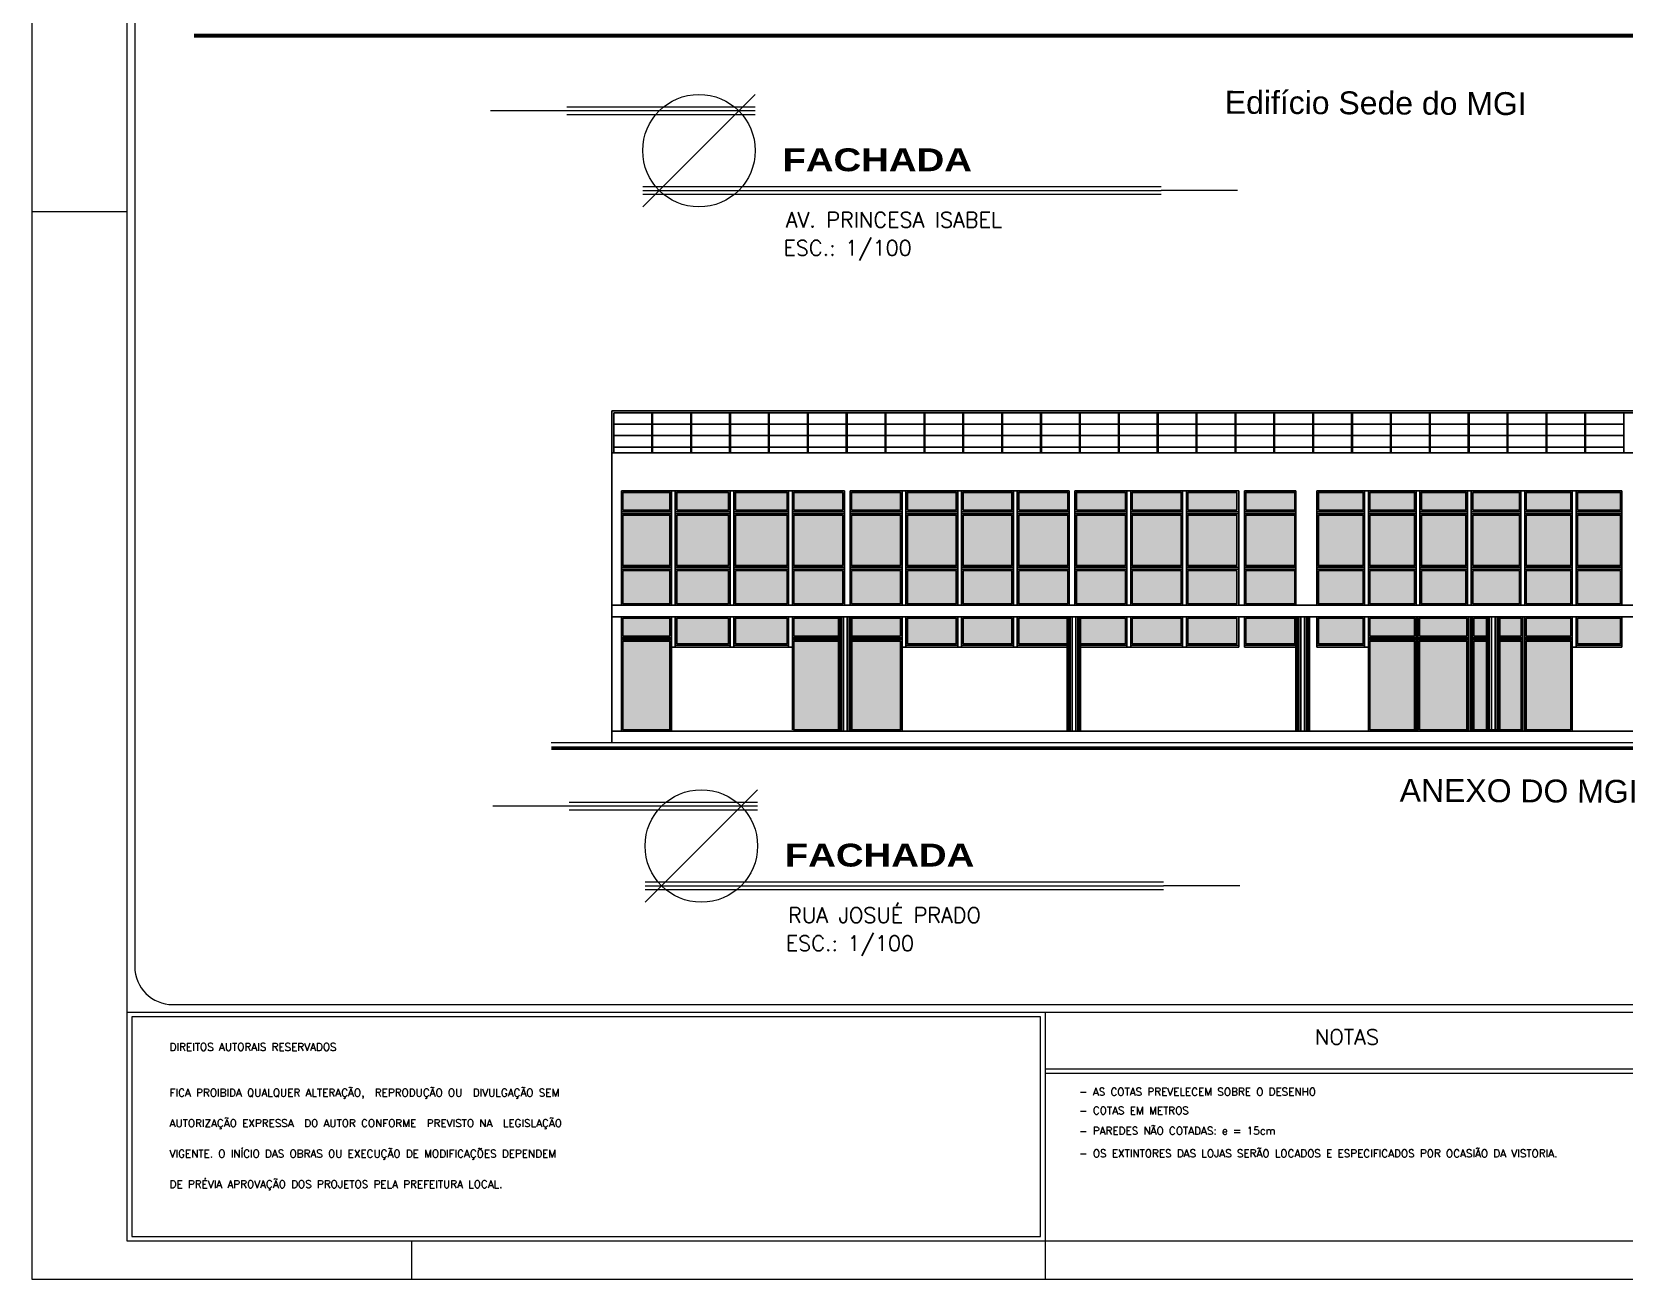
# Model space of a CAD drawing. Header units: millimetres. Extents: x 521 to 1055, y 261 to 520.
# Drawn here: x 791.15 to 832.93, y 348.6 to 381.32 of the extents above; entities that cross this region are included whole.
import ezdxf

# ---------------------------------------------------------------- set-up
doc = ezdxf.new("R2010")
doc.units = ezdxf.units.MM
doc.linetypes.add('CONTINU', pattern=[0])
doc.layers.add('0.1', color=8, linetype='Continuous', lineweight=13)
doc.styles.add('ROBERTO', font='swissek.ttf')
doc.styles.add('ROMANS', font='romans')
doc.styles.add('SANSSERIFBOLD', font='sasb____.pfb', dxfattribs={"width": 1.2, "height": 0.6})
doc.styles.get("Standard").update_dxf_attribs({"font": 'romans.shx'})

# ---------------------------------------------------------------- blocks, each defined once
blk = doc.blocks.new('TITU-2')
at = {"color": 1}
for p, q in [((0.01475, 0.01475), (-0.01475, -0.01475)), ((-0.03471, 0.01043), (-0.05471, 0.01043)), ((0.01475, 0.01143), (-0.03471, 0.01143)), ((0.01475, 0.00943), (-0.03471, 0.00943)), ((-0.01475, -0.00943), (0.1213, -0.00943)), ((-0.01475, -0.01143), (0.1213, -0.01143)), ((0.1413, -0.01043), (0.1213, -0.01043))]:
    blk.add_line(p, q, dxfattribs=at)
at = {"color": 7}
for p, q in [((0.01475, 0.01043), (-0.03471, 0.01043)), ((-0.01475, -0.01043), (0.1213, -0.01043))]:
    blk.add_line(p, q, dxfattribs=at)
at = {"color": 1}
blk.add_circle((0, 0), 0.01475, dxfattribs=at)
at = {"color": 4}
blk.add_text('ESC.:', height=0.004, dxfattribs=at).set_placement((0.02216, -0.02752))
at = {"color": 8, "style": 'SANSSERIFBOLD', "width": 1.2}
blk.add_attdef('FACHADA', (0.0219, -0.0054), '', height=0.006, dxfattribs=at)
at = {"color": 4}
for tag, p in [('FACHADA', (0.0228, -0.02014)), ('0/0', (0.03834, -0.02752))]:
    blk.add_attdef(tag, p, '', height=0.004, dxfattribs=at)

msp = doc.modelspace()

# ---------------------------------------------------------------- hatches: boundary and pattern name
at = {"layer": '0.1', "linetype": 'CONTINU', "lineweight": -2}
h = msp.add_hatch(color=9, dxfattribs=at)
h.paths.add_polyline_path([(806.66066, 369.23771), (806.66066, 368.76771), (807.89316, 368.76771), (807.89316, 369.23771)])
h.paths.add_polyline_path([(806.66066, 368.63771), (806.66066, 367.31771), (807.89316, 367.31771), (807.89316, 368.63771)])
h.paths.add_polyline_path([(806.66066, 367.18771), (806.66066, 366.31771), (807.89316, 366.31771), (807.89316, 367.18771)])
h.paths.add_polyline_path([(808.07316, 367.18771), (808.07316, 366.31771), (809.43066, 366.31771), (809.43066, 367.18771)])
h.paths.add_polyline_path([(809.43066, 367.31771), (809.43066, 368.63771), (808.07316, 368.63771), (808.07316, 367.31771)])
h.paths.add_polyline_path([(809.43066, 368.76771), (809.43066, 369.23771), (808.07316, 369.23771), (808.07316, 368.76771)])
h.paths.add_polyline_path([(809.61066, 368.76771), (810.96816, 368.76771), (810.96816, 369.23771), (809.61066, 369.23771)])
h.paths.add_polyline_path([(809.61066, 367.31771), (810.96816, 367.31771), (810.96816, 368.63771), (809.61066, 368.63771)])
h.paths.add_polyline_path([(810.96816, 366.31771), (810.96816, 367.18771), (809.61066, 367.18771), (809.61066, 366.31771)])
h.paths.add_polyline_path([(811.14816, 367.18771), (811.14816, 366.31771), (812.43066, 366.31771), (812.43066, 367.18771)])
h.paths.add_polyline_path([(811.14816, 368.63771), (811.14816, 367.31771), (812.43066, 367.31771), (812.43066, 368.63771)])
h.paths.add_polyline_path([(812.43066, 368.76771), (812.43066, 369.23771), (811.14816, 369.23771), (811.14816, 368.76771)])
h.paths.add_polyline_path([(812.66066, 368.76771), (813.94316, 368.76771), (813.94316, 369.23771), (812.66066, 369.23771)])
h.paths.add_polyline_path([(813.94316, 367.31771), (813.94316, 368.63771), (812.66066, 368.63771), (812.66066, 367.31771)])
h.paths.add_polyline_path([(812.66066, 367.18771), (812.66066, 366.31771), (813.94316, 366.31771), (813.94316, 367.18771)])
h.paths.add_polyline_path([(815.40566, 366.31771), (815.40566, 367.18771), (814.12316, 367.18771), (814.12316, 366.31771)])
h.paths.add_polyline_path([(815.40566, 367.31771), (815.40566, 368.63771), (814.12316, 368.63771), (814.12316, 367.31771)])
h.paths.add_polyline_path([(815.40566, 368.76771), (815.40566, 369.23771), (814.12316, 369.23771), (814.12316, 368.76771)])
h.paths.add_polyline_path([(816.86816, 368.76771), (816.86816, 369.23771), (815.58566, 369.23771), (815.58566, 368.76771)])
h.paths.add_polyline_path([(815.58566, 367.31771), (816.86816, 367.31771), (816.86816, 368.63771), (815.58566, 368.63771)])
h.paths.add_polyline_path([(815.58566, 367.18771), (815.58566, 366.31771), (816.86816, 366.31771), (816.86816, 367.18771)])
h.paths.add_polyline_path([(817.04816, 367.18771), (817.04816, 366.31771), (818.33066, 366.31771), (818.33066, 367.18771)])
h.paths.add_polyline_path([(817.04816, 368.63771), (817.04816, 367.31771), (818.33066, 367.31771), (818.33066, 368.63771)])
h.paths.add_polyline_path([(818.33066, 368.76771), (818.33066, 369.23771), (817.04816, 369.23771), (817.04816, 368.76771)])
h.paths.add_polyline_path([(817.04816, 365.26771), (818.32066, 365.26771), (818.32066, 365.93771), (817.04816, 365.93771)])
h.paths.add_polyline_path([(816.86816, 365.26771), (816.86816, 365.93771), (815.58566, 365.93771), (815.58566, 365.26771)])
h.paths.add_polyline_path([(815.40566, 365.93771), (814.12316, 365.93771), (814.12316, 365.26771), (815.40566, 365.26771)])
h.paths.add_polyline_path([(813.94316, 365.46771), (813.94316, 365.93771), (812.67066, 365.93771), (812.67066, 365.46771)])
h.paths.add_polyline_path([(812.67066, 365.33771), (812.67066, 363.00771), (813.94316, 363.00771), (813.94316, 365.33771)])
h.paths.add_polyline_path([(811.14816, 363.00771), (812.32066, 363.00771), (812.32066, 365.33771), (811.14816, 365.33771)])
h.paths.add_polyline_path([(811.14816, 365.93771), (811.14816, 365.46771), (812.32066, 365.46771), (812.32066, 365.93771)])
h.paths.add_polyline_path([(809.61066, 365.93771), (809.61066, 365.26771), (810.96816, 365.26771), (810.96816, 365.93771)])
h.paths.add_polyline_path([(809.43066, 365.26771), (809.43066, 365.93771), (808.07316, 365.93771), (808.07316, 365.26771)])
h.paths.add_polyline_path([(807.89316, 365.46771), (807.89316, 365.93771), (806.66066, 365.93771), (806.66066, 365.46771)])
h.paths.add_polyline_path([(806.66066, 363.00771), (807.89316, 363.00771), (807.89316, 365.33771), (806.66066, 365.33771)])
h = msp.add_hatch(color=9, dxfattribs=at)
h.paths.add_polyline_path([(819.84316, 368.76771), (819.84316, 369.23771), (818.56066, 369.23771), (818.56066, 368.76771)])
h.paths.add_polyline_path([(819.84316, 368.63771), (818.56066, 368.63771), (818.56066, 367.31771), (819.84316, 367.31771)])
h.paths.add_polyline_path([(818.56066, 367.18771), (818.56066, 366.31771), (819.84316, 366.31771), (819.84316, 367.18771)])
h.paths.add_polyline_path([(820.02316, 366.31771), (821.30566, 366.31771), (821.30566, 367.18771), (820.02316, 367.18771)])
h.paths.add_polyline_path([(820.02316, 368.63771), (820.02316, 367.31771), (821.30566, 367.31771), (821.30566, 368.63771)])
h.paths.add_polyline_path([(821.30566, 368.76771), (821.30566, 369.23771), (820.02316, 369.23771), (820.02316, 368.76771)])
h.paths.add_polyline_path([(821.48566, 369.23771), (821.48566, 368.76771), (822.76816, 368.76771), (822.76816, 369.23771)])
h.paths.add_polyline_path([(822.76816, 368.63771), (821.48566, 368.63771), (821.48566, 367.31771), (822.76816, 367.31771)])
h.paths.add_polyline_path([(822.76816, 366.31771), (822.76816, 367.18771), (821.48566, 367.18771), (821.48566, 366.31771)])
h.paths.add_polyline_path([(823.00816, 367.18771), (823.00816, 366.31771), (824.29066, 366.31771), (824.29066, 367.18771)])
h.paths.add_polyline_path([(823.00816, 368.63771), (823.00816, 367.31771), (824.29066, 367.31771), (824.29066, 368.63771)])
h.paths.add_polyline_path([(824.29066, 368.76771), (824.29066, 369.23771), (823.00816, 369.23771), (823.00816, 368.76771)])
h.paths.add_polyline_path([(824.29066, 365.26771), (824.29066, 365.93771), (823.00816, 365.93771), (823.00816, 365.26771)])
h.paths.add_polyline_path([(822.76816, 365.93771), (821.48566, 365.93771), (821.48566, 365.26771), (822.76816, 365.26771)])
h.paths.add_polyline_path([(821.30566, 365.26771), (821.30566, 365.93771), (820.02316, 365.93771), (820.02316, 365.26771)])
h.paths.add_polyline_path([(819.84316, 365.26771), (819.84316, 365.93771), (818.67066, 365.93771), (818.67066, 365.26771)])
h.paths.add_polyline_path([(826.08066, 365.26771), (826.08066, 365.93771), (824.91066, 365.93771), (824.91066, 365.26771)])
h.paths.add_polyline_path([(824.91066, 367.18771), (824.91066, 366.31771), (826.08066, 366.31771), (826.08066, 367.18771)])
h.paths.add_polyline_path([(824.91066, 368.63771), (824.91066, 367.31771), (826.08066, 367.31771), (826.08066, 368.63771)])
h.paths.add_polyline_path([(824.91066, 369.23771), (824.91066, 368.76771), (826.08066, 368.76771), (826.08066, 369.23771)])
h.paths.add_polyline_path([(826.26066, 369.23771), (826.26066, 368.76771), (827.43066, 368.76771), (827.43066, 369.23771)])
h.paths.add_polyline_path([(827.43066, 368.63771), (826.26066, 368.63771), (826.26066, 367.31771), (827.43066, 367.31771)])
h.paths.add_polyline_path([(826.26066, 367.18771), (826.26066, 366.31771), (827.43066, 366.31771), (827.43066, 367.18771)])
h.paths.add_polyline_path([(826.26066, 365.93771), (826.26066, 365.46771), (827.43066, 365.46771), (827.43066, 365.93771)])
h.paths.add_polyline_path([(827.56066, 365.93771), (827.56066, 365.46771), (828.80566, 365.46771), (828.80566, 365.93771)])
h.paths.add_polyline_path([(826.26066, 363.00771), (827.43066, 363.00771), (827.43066, 365.33771), (826.26066, 365.33771)])
h.paths.add_polyline_path([(828.80566, 365.33771), (827.56066, 365.33771), (827.56066, 363.00771), (828.80566, 363.00771)])
h.paths.add_polyline_path([(828.98566, 363.00771), (829.32066, 363.00771), (829.32066, 365.33771), (828.98566, 365.33771)])
h.paths.add_polyline_path([(829.32066, 365.93771), (828.98566, 365.93771), (828.98566, 365.46771), (829.32066, 365.46771)])
h.paths.add_polyline_path([(830.23066, 365.93771), (829.67066, 365.93771), (829.67066, 365.46771), (830.23066, 365.46771)])
h.paths.add_polyline_path([(830.23066, 365.33771), (829.67066, 365.33771), (829.67066, 363.00771), (830.23066, 363.00771)])
h.paths.add_polyline_path([(831.53066, 365.33771), (830.36066, 365.33771), (830.36066, 363.00771), (831.53066, 363.00771)])
h.paths.add_polyline_path([(830.36066, 365.93771), (830.36066, 365.46771), (831.53066, 365.46771), (831.53066, 365.93771)])
h.paths.add_polyline_path([(830.36066, 366.31771), (831.53066, 366.31771), (831.53066, 367.18771), (830.36066, 367.18771)])
h.paths.add_polyline_path([(830.36066, 367.31771), (831.53066, 367.31771), (831.53066, 368.63771), (830.36066, 368.63771)])
h.paths.add_polyline_path([(830.36066, 369.23771), (830.36066, 368.76771), (831.53066, 368.76771), (831.53066, 369.23771)])
h.paths.add_polyline_path([(830.18066, 368.76771), (830.18066, 369.23771), (828.96066, 369.23771), (828.96066, 368.76771)])
h.paths.add_polyline_path([(828.96066, 367.31771), (830.18066, 367.31771), (830.18066, 368.63771), (828.96066, 368.63771)])
h.paths.add_polyline_path([(830.18066, 366.31771), (830.18066, 367.18771), (828.96066, 367.18771), (828.96066, 366.31771)])
h.paths.add_polyline_path([(827.61066, 367.18771), (827.61066, 366.31771), (828.78066, 366.31771), (828.78066, 367.18771)])
h.paths.add_polyline_path([(827.61066, 368.63771), (827.61066, 367.31771), (828.78066, 367.31771), (828.78066, 368.63771)])
h.paths.add_polyline_path([(828.78066, 368.76771), (828.78066, 369.23771), (827.61066, 369.23771), (827.61066, 368.76771)])
h.paths.add_polyline_path([(831.71066, 369.23771), (831.71066, 368.76771), (832.83066, 368.76771), (832.83066, 369.23771)])
h.paths.add_polyline_path([(831.71066, 367.31771), (832.83066, 367.31771), (832.83066, 368.63771), (831.71066, 368.63771)])
h.paths.add_polyline_path([(831.71066, 367.18771), (831.71066, 366.31771), (832.83066, 366.31771), (832.83066, 367.18771)])
h.paths.add_polyline_path([(832.83066, 365.26771), (832.83066, 365.93771), (831.71066, 365.93771), (831.71066, 365.26771)])

# ---------------------------------------------------------------- linework, layer by layer
at = {"layer": '0.1', "color": 8}
for p, q in [((791.15229, 376.60294), (793.65229, 376.60294)), ((817.73668, 355.60294), (817.73668, 348.60294)), ((817.73668, 354.12294), (867.59668, 354.12294)), ((817.73668, 354.00294), (867.59668, 354.00294)), ((801.11668, 349.60294), (801.11668, 348.60294))]:
    msp.add_line(p, q, dxfattribs=at)
at = {"layer": '0.1', "color": 8, "linetype": 'CONTINU', "lineweight": -2}
for p, q in [((806.37066, 371.37771), (860.12066, 371.37771)), ((806.37066, 370.27771), (806.37066, 371.37771)), ((806.42066, 371.32771), (860.12066, 371.32771)), ((806.42066, 370.27771), (806.42066, 371.32771)), ((806.42066, 371.02771), (807.42066, 371.02771)), ((807.42066, 370.27771), (807.42066, 371.32771)), ((807.44066, 370.27771), (807.44066, 371.32771)), ((807.44066, 371.02771), (808.44066, 371.02771)), ((808.44066, 370.27771), (808.44066, 371.32771)), ((808.46066, 370.27771), (808.46066, 371.32771)), ((808.46066, 371.02771), (809.46066, 371.02771)), ((809.46066, 370.27771), (809.46066, 371.32771)), ((809.48066, 370.27771), (809.48066, 371.32771)), ((809.48066, 371.02771), (810.48066, 371.02771)), ((810.48066, 370.27771), (810.48066, 371.32771)), ((810.50066, 370.27771), (810.50066, 371.32771)), ((810.50066, 371.02771), (811.50066, 371.02771)), ((811.50066, 370.27771), (811.50066, 371.32771)), ((811.52066, 370.27771), (811.52066, 371.32771)), ((811.52066, 371.02771), (812.52066, 371.02771)), ((812.52066, 370.27771), (812.52066, 371.32771)), ((812.54066, 370.27771), (812.54066, 371.32771)), ((812.54066, 371.02771), (813.54066, 371.02771)), ((813.54066, 370.27771), (813.54066, 371.32771)), ((813.56066, 370.27771), (813.56066, 371.32771)), ((813.56066, 371.02771), (814.56066, 371.02771)), ((814.56066, 370.27771), (814.56066, 371.32771)), ((814.58066, 370.27771), (814.58066, 371.32771)), ((814.58066, 371.02771), (815.58066, 371.02771)), ((815.58066, 370.27771), (815.58066, 371.32771)), ((815.60066, 370.27771), (815.60066, 371.32771)), ((815.60066, 371.02771), (816.60066, 371.02771)), ((816.60066, 370.27771), (816.60066, 371.32771)), ((816.62066, 370.27771), (816.62066, 371.32771)), ((816.62066, 371.02771), (817.62066, 371.02771)), ((817.62066, 370.27771), (817.62066, 371.32771)), ((817.64066, 370.27771), (817.64066, 371.32771)), ((817.64066, 371.02771), (818.64066, 371.02771)), ((818.64066, 370.27771), (818.64066, 371.32771)), ((818.66066, 370.27771), (818.66066, 371.32771)), ((818.66066, 371.02771), (819.66066, 371.02771)), ((819.66066, 370.27771), (819.66066, 371.32771)), ((819.68066, 370.27771), (819.68066, 371.32771)), ((819.68066, 371.02771), (820.68066, 371.02771)), ((820.68066, 370.27771), (820.68066, 371.32771)), ((820.70066, 370.27771), (820.70066, 371.32771)), ((820.70066, 371.02771), (821.70066, 371.02771)), ((821.70066, 370.27771), (821.70066, 371.32771)), ((821.72066, 370.27771), (821.72066, 371.32771)), ((821.72066, 371.02771), (822.72066, 371.02771)), ((822.72066, 370.27771), (822.72066, 371.32771)), ((822.74066, 370.27771), (822.74066, 371.32771)), ((822.74066, 371.02771), (823.74066, 371.02771)), ((823.74066, 370.27771), (823.74066, 371.32771)), ((823.76066, 370.27771), (823.76066, 371.32771)), ((823.76066, 371.02771), (824.76066, 371.02771)), ((824.76066, 370.27771), (824.76066, 371.32771)), ((824.78066, 370.27771), (824.78066, 371.32771)), ((824.78066, 371.02771), (825.78066, 371.02771)), ((825.78066, 370.27771), (825.78066, 371.32771)), ((825.80066, 370.27771), (825.80066, 371.32771)), ((825.80066, 371.02771), (826.80066, 371.02771)), ((826.80066, 370.27771), (826.80066, 371.32771)), ((826.82066, 370.27771), (826.82066, 371.32771)), ((826.82066, 371.02771), (827.82066, 371.02771)), ((827.82066, 370.27771), (827.82066, 371.32771)), ((827.84066, 370.27771), (827.84066, 371.32771)), ((827.84066, 371.02771), (828.84066, 371.02771)), ((828.84066, 370.27771), (828.84066, 371.32771)), ((828.86066, 370.27771), (828.86066, 371.32771)), ((828.86066, 371.02771), (829.86066, 371.02771)), ((829.86066, 370.27771), (829.86066, 371.32771)), ((829.88066, 370.27771), (829.88066, 371.32771)), ((829.88066, 371.02771), (830.88066, 371.02771)), ((830.88066, 370.27771), (830.88066, 371.32771)), ((830.90066, 370.27771), (830.90066, 371.32771)), ((830.90066, 371.02771), (831.90066, 371.02771)), ((831.90066, 370.27771), (831.90066, 371.32771)), ((831.92066, 370.27771), (831.92066, 371.32771)), ((831.92066, 371.02771), (832.92066, 371.02771)), ((832.92066, 370.27771), (832.92066, 371.32771)), ((806.42066, 370.72771), (807.42066, 370.72771)), ((807.44066, 370.72771), (808.44066, 370.72771)), ((808.46066, 370.72771), (809.46066, 370.72771)), ((809.48066, 370.72771), (810.48066, 370.72771)), ((810.50066, 370.72771), (811.50066, 370.72771)), ((811.52066, 370.72771), (812.52066, 370.72771)), ((812.54066, 370.72771), (813.54066, 370.72771)), ((813.56066, 370.72771), (814.56066, 370.72771)), ((814.58066, 370.72771), (815.58066, 370.72771)), ((815.60066, 370.72771), (816.60066, 370.72771)), ((816.62066, 370.72771), (817.62066, 370.72771)), ((817.64066, 370.72771), (818.64066, 370.72771)), ((818.66066, 370.72771), (819.66066, 370.72771)), ((819.68066, 370.72771), (820.68066, 370.72771)), ((820.70066, 370.72771), (821.70066, 370.72771)), ((821.72066, 370.72771), (822.72066, 370.72771)), ((822.74066, 370.72771), (823.74066, 370.72771)), ((823.76066, 370.72771), (824.76066, 370.72771)), ((824.78066, 370.72771), (825.78066, 370.72771)), ((825.80066, 370.72771), (826.80066, 370.72771)), ((826.82066, 370.72771), (827.82066, 370.72771)), ((827.84066, 370.72771), (828.84066, 370.72771)), ((828.86066, 370.72771), (829.86066, 370.72771)), ((829.88066, 370.72771), (830.88066, 370.72771)), ((830.90066, 370.72771), (831.90066, 370.72771)), ((831.92066, 370.72771), (832.92066, 370.72771)), ((806.42066, 370.42771), (807.42066, 370.42771)), ((807.44066, 370.42771), (808.44066, 370.42771)), ((808.46066, 370.42771), (809.46066, 370.42771)), ((809.48066, 370.42771), (810.48066, 370.42771)), ((810.50066, 370.42771), (811.50066, 370.42771)), ((811.52066, 370.42771), (812.52066, 370.42771)), ((812.54066, 370.42771), (813.54066, 370.42771)), ((813.56066, 370.42771), (814.56066, 370.42771)), ((814.58066, 370.42771), (815.58066, 370.42771)), ((815.60066, 370.42771), (816.60066, 370.42771)), ((816.62066, 370.42771), (817.62066, 370.42771)), ((817.64066, 370.42771), (818.64066, 370.42771)), ((818.66066, 370.42771), (819.66066, 370.42771)), ((819.68066, 370.42771), (820.68066, 370.42771)), ((820.70066, 370.42771), (821.70066, 370.42771)), ((821.72066, 370.42771), (822.72066, 370.42771)), ((822.74066, 370.42771), (823.74066, 370.42771)), ((823.76066, 370.42771), (824.76066, 370.42771)), ((824.78066, 370.42771), (825.78066, 370.42771)), ((825.80066, 370.42771), (826.80066, 370.42771)), ((826.82066, 370.42771), (827.82066, 370.42771)), ((827.84066, 370.42771), (828.84066, 370.42771)), ((828.86066, 370.42771), (829.86066, 370.42771)), ((829.88066, 370.42771), (830.88066, 370.42771)), ((830.90066, 370.42771), (831.90066, 370.42771)), ((831.92066, 370.42771), (832.92066, 370.42771)), ((806.62066, 369.27771), (806.62066, 366.27771)), ((806.62066, 369.27771), (812.47066, 369.27771)), ((807.93316, 366.27771), (807.93316, 369.27771)), ((808.03316, 366.27771), (808.03316, 369.27771)), ((809.47066, 366.27771), (809.47066, 369.27771)), ((809.57066, 366.27771), (809.57066, 369.27771)), ((811.00816, 366.27771), (811.00816, 369.27771)), ((811.10816, 366.27771), (811.10816, 369.27771)), ((812.47066, 366.27771), (812.47066, 369.27771)), ((812.62066, 366.27771), (812.62066, 369.27771)), ((812.62066, 369.27771), (818.37066, 369.27771)), ((813.98316, 366.27771), (813.98316, 369.27771)), ((814.08316, 366.27771), (814.08316, 369.27771)), ((815.44566, 366.27771), (815.44566, 369.27771)), ((815.54566, 366.27771), (815.54566, 369.27771)), ((816.90816, 366.27771), (816.90816, 369.27771)), ((817.00816, 366.27771), (817.00816, 369.27771)), ((818.37066, 366.27771), (818.37066, 369.27771)), ((818.52066, 366.27771), (818.52066, 369.27771)), ((818.52066, 369.27771), (822.81816, 369.27771)), ((819.88316, 366.27771), (819.88316, 369.27771)), ((819.98316, 366.27771), (819.98316, 369.27771)), ((821.34566, 366.27771), (821.34566, 369.27771)), ((821.44566, 366.27771), (821.44566, 369.27771)), ((822.81816, 366.27771), (822.81816, 369.27771)), ((822.96816, 366.27771), (822.96816, 369.27771)), ((822.96816, 369.27771), (824.32066, 369.27771)), ((824.32066, 366.27771), (824.32066, 369.27771)), ((824.87066, 366.27771), (824.87066, 369.27771)), ((824.87066, 369.27771), (832.87066, 369.27771)), ((826.12066, 366.27771), (826.12066, 369.27771)), ((826.22066, 366.27771), (826.22066, 369.27771)), ((827.47066, 366.27771), (827.47066, 369.27771)), ((827.57066, 366.27771), (827.57066, 369.27771)), ((828.82066, 366.27771), (828.82066, 369.27771)), ((828.92066, 366.27771), (828.92066, 369.27771)), ((830.22066, 366.27771), (830.22066, 369.27771)), ((830.32066, 366.27771), (830.32066, 369.27771)), ((831.57066, 366.27771), (831.57066, 369.27771)), ((831.67066, 366.27771), (831.67066, 369.27771)), ((832.87066, 366.27771), (832.87066, 369.27771)), ((806.62066, 368.72771), (807.93316, 368.72771)), ((806.62066, 368.67771), (807.93316, 368.67771)), ((808.03316, 368.72771), (809.47066, 368.72771)), ((808.03316, 368.67771), (809.47066, 368.67771)), ((809.57066, 368.72771), (811.00816, 368.72771)), ((809.57066, 368.67771), (811.00816, 368.67771)), ((811.10816, 368.72771), (812.47066, 368.72771)), ((811.10816, 368.67771), (812.47066, 368.67771)), ((812.62066, 368.72771), (813.98316, 368.72771)), ((812.62066, 368.67771), (813.98316, 368.67771)), ((814.08316, 368.72771), (815.44566, 368.72771)), ((814.08316, 368.67771), (815.44566, 368.67771)), ((815.54566, 368.72771), (816.90816, 368.72771)), ((815.54566, 368.67771), (816.90816, 368.67771)), ((817.00816, 368.72771), (818.37066, 368.72771)), ((817.00816, 368.67771), (818.37066, 368.67771)), ((818.52066, 368.72771), (819.88316, 368.72771)), ((818.52066, 368.67771), (819.88316, 368.67771)), ((819.98316, 368.72771), (821.34566, 368.72771)), ((819.98316, 368.67771), (821.34566, 368.67771)), ((821.44566, 368.72771), (822.80816, 368.72771)), ((821.44566, 368.67771), (822.80816, 368.67771)), ((822.96816, 368.72771), (824.33066, 368.72771)), ((822.96816, 368.67771), (824.33066, 368.67771)), ((824.87066, 368.72771), (826.12066, 368.72771)), ((824.87066, 368.67771), (826.12066, 368.67771)), ((826.22066, 368.72771), (827.47066, 368.72771)), ((826.22066, 368.67771), (827.47066, 368.67771)), ((827.57066, 368.72771), (828.82066, 368.72771)), ((827.57066, 368.67771), (828.82066, 368.67771)), ((828.92066, 368.72771), (830.22066, 368.72771)), ((828.92066, 368.67771), (830.22066, 368.67771)), ((830.32066, 368.72771), (831.57066, 368.72771)), ((830.32066, 368.67771), (831.57066, 368.67771)), ((831.67066, 368.72771), (832.87066, 368.72771)), ((831.67066, 368.67771), (832.87066, 368.67771)), ((806.62066, 367.27771), (807.93316, 367.27771)), ((808.03316, 367.27771), (809.47066, 367.27771)), ((809.57066, 367.27771), (811.00816, 367.27771)), ((811.10816, 367.27771), (812.47066, 367.27771)), ((812.62066, 367.27771), (813.98316, 367.27771)), ((814.08316, 367.27771), (815.44566, 367.27771)), ((815.54566, 367.27771), (816.90816, 367.27771)), ((817.00816, 367.27771), (818.37066, 367.27771)), ((818.52066, 367.27771), (819.88316, 367.27771)), ((819.98316, 367.27771), (821.34566, 367.27771)), ((821.44566, 367.27771), (822.80816, 367.27771)), ((822.96816, 367.27771), (824.33066, 367.27771)), ((824.87066, 367.27771), (826.12066, 367.27771)), ((826.22066, 367.27771), (827.47066, 367.27771)), ((827.57066, 367.27771), (828.82066, 367.27771)), ((828.92066, 367.27771), (830.22066, 367.27771)), ((830.32066, 367.27771), (831.57066, 367.27771)), ((831.67066, 367.27771), (832.87066, 367.27771)), ((806.62066, 367.22771), (807.93316, 367.22771)), ((808.03316, 367.22771), (809.47066, 367.22771)), ((809.57066, 367.22771), (811.00816, 367.22771)), ((811.10816, 367.22771), (812.47066, 367.22771)), ((812.62066, 367.22771), (813.98316, 367.22771)), ((814.08316, 367.22771), (815.44566, 367.22771)), ((815.54566, 367.22771), (816.90816, 367.22771)), ((817.00816, 367.22771), (818.37066, 367.22771)), ((818.52066, 367.22771), (819.88316, 367.22771)), ((819.98316, 367.22771), (821.34566, 367.22771)), ((821.44566, 367.22771), (822.80816, 367.22771)), ((822.96816, 367.22771), (824.33066, 367.22771)), ((824.87066, 367.22771), (826.12066, 367.22771)), ((826.22066, 367.22771), (827.47066, 367.22771)), ((827.57066, 367.22771), (828.82066, 367.22771)), ((828.92066, 367.22771), (830.22066, 367.22771)), ((830.32066, 367.22771), (831.57066, 367.22771)), ((831.67066, 367.22771), (832.87066, 367.22771)), ((806.37066, 366.27771), (860.12066, 366.27771)), ((806.62066, 365.97771), (806.62066, 365.37771)), ((807.93316, 365.17771), (807.93316, 365.97771)), ((808.03316, 365.17771), (808.03316, 365.97771)), ((809.47066, 365.17771), (809.47066, 365.97771)), ((809.57066, 365.17771), (809.57066, 365.97771)), ((811.00816, 365.17771), (811.00816, 365.97771)), ((811.10816, 365.17771), (811.10816, 365.97771)), ((812.32066, 362.97771), (812.32066, 365.97771)), ((812.33337, 362.97771), (812.33337, 365.97771)), ((812.3572, 362.97771), (812.3572, 365.97771)), ((812.39215, 362.97771), (812.39215, 365.97771)), ((812.44934, 362.97771), (812.44934, 365.97771)), ((812.54197, 362.97771), (812.54197, 365.97771)), ((812.59917, 362.97771), (812.59917, 365.97771)), ((812.63412, 362.97771), (812.63412, 365.97771)), ((812.65795, 362.97771), (812.65795, 365.97771)), ((812.67066, 362.97771), (812.67066, 365.97771)), ((813.98316, 365.17771), (813.98316, 365.97771)), ((814.08316, 365.17771), (814.08316, 365.97771)), ((815.44566, 365.17771), (815.44566, 365.97771)), ((815.54566, 365.17771), (815.54566, 365.97771)), ((816.90816, 365.17771), (816.90816, 365.97771)), ((817.00816, 365.17771), (817.00816, 365.97771)), ((818.32066, 362.97771), (818.32066, 365.97771)), ((818.33337, 362.97771), (818.33337, 365.97771)), ((818.3572, 362.97771), (818.3572, 365.97771)), ((818.39215, 362.97771), (818.39215, 365.97771)), ((818.44934, 362.97771), (818.44934, 365.97771)), ((818.54197, 362.97771), (818.54197, 365.97771)), ((818.59917, 362.97771), (818.59917, 365.97771)), ((818.63412, 362.97771), (818.63412, 365.97771)), ((818.65795, 362.97771), (818.65795, 365.97771)), ((818.67066, 362.97771), (818.67066, 365.97771)), ((819.88316, 365.17771), (819.88316, 365.97771)), ((819.98316, 365.17771), (819.98316, 365.97771)), ((821.34566, 365.17771), (821.34566, 365.97771)), ((821.44566, 365.17771), (821.44566, 365.97771)), ((822.81816, 365.17771), (822.81816, 365.97771)), ((822.96816, 365.17771), (822.96816, 365.97771)), ((824.32066, 365.17771), (824.32066, 365.97771)), ((824.32066, 362.97771), (824.32066, 365.97771)), ((824.33337, 362.97771), (824.33337, 365.97771)), ((824.3572, 362.97771), (824.3572, 365.97771)), ((824.39215, 362.97771), (824.39215, 365.97771)), ((824.44934, 362.97771), (824.44934, 365.97771)), ((824.54197, 362.97771), (824.54197, 365.97771)), ((824.59917, 362.97771), (824.59917, 365.97771)), ((824.63412, 362.97771), (824.63412, 365.97771)), ((824.65795, 362.97771), (824.65795, 365.97771)), ((824.67066, 362.97771), (824.67066, 365.97771)), ((824.87066, 365.17771), (824.87066, 365.97771)), ((826.12066, 365.17771), (826.12066, 365.97771)), ((826.22066, 365.17771), (826.22066, 365.97771)), ((827.47066, 362.97771), (827.47066, 365.97771)), ((827.52066, 362.97771), (827.52066, 365.97771)), ((828.84566, 362.97771), (828.84566, 365.97771)), ((828.89566, 362.97771), (828.89566, 365.97771)), ((828.94566, 362.97771), (828.94566, 365.97771)), ((829.32066, 362.97771), (829.32066, 365.97771)), ((829.33337, 362.97771), (829.33337, 365.97771)), ((829.3572, 362.97771), (829.3572, 365.97771)), ((829.39215, 362.97771), (829.39215, 365.97771)), ((829.44934, 362.97771), (829.44934, 365.97771)), ((829.54197, 362.97771), (829.54197, 365.97771)), ((829.59917, 362.97771), (829.59917, 365.97771)), ((829.63412, 362.97771), (829.63412, 365.97771)), ((829.65795, 362.97771), (829.65795, 365.97771)), ((829.67066, 362.97771), (829.67066, 365.97771)), ((830.27066, 362.97771), (830.27066, 365.97771)), ((830.32066, 362.97771), (830.32066, 365.97771)), ((831.57066, 365.17771), (831.57066, 365.97771)), ((831.67066, 365.17771), (831.67066, 365.97771)), ((832.87066, 365.17771), (832.87066, 365.97771)), ((806.62066, 365.42771), (807.93316, 365.42771)), ((806.62066, 365.37771), (807.93316, 365.37771)), ((806.62066, 365.37771), (806.62066, 362.97771)), ((807.93316, 362.97771), (807.93316, 365.17771)), ((807.93316, 365.17771), (811.10816, 365.17771)), ((808.03316, 365.22771), (809.47066, 365.22771)), ((809.57066, 365.22771), (811.00816, 365.22771)), ((811.10816, 365.42771), (812.32066, 365.42771)), ((811.10816, 365.37771), (812.32066, 365.37771)), ((811.10816, 365.17771), (811.10816, 363.00771)), ((812.67066, 365.42771), (813.98316, 365.42771)), ((812.67066, 365.37771), (813.98316, 365.37771)), ((813.98316, 365.17771), (818.32066, 365.17771)), ((813.98316, 365.17771), (813.98316, 362.97771)), ((814.08316, 365.22771), (815.44566, 365.22771)), ((815.54566, 365.22771), (816.90816, 365.22771)), ((817.00816, 365.22771), (818.32066, 365.22771)), ((818.67066, 365.22771), (819.88316, 365.22771)), ((818.67066, 365.17771), (822.81816, 365.17771)), ((819.98316, 365.22771), (821.34566, 365.22771)), ((821.44566, 365.22771), (822.80816, 365.22771)), ((822.96816, 365.22771), (824.32066, 365.22771)), ((822.96816, 365.17771), (824.32066, 365.17771)), ((824.87066, 365.22771), (826.12066, 365.22771)), ((824.87066, 365.17771), (826.22066, 365.17771)), ((826.22066, 365.42771), (827.47066, 365.42771)), ((826.22066, 365.37771), (827.47066, 365.37771)), ((826.22066, 365.17771), (826.22066, 362.97771)), ((827.52066, 365.42771), (828.84566, 365.42771)), ((827.52066, 365.37771), (828.84566, 365.37771)), ((829.32066, 365.42771), (828.94566, 365.42771)), ((829.32066, 365.37771), (828.94566, 365.37771)), ((830.27066, 365.42771), (829.67066, 365.42771)), ((830.27066, 365.37771), (829.67066, 365.37771)), ((831.57066, 365.42771), (830.32066, 365.42771)), ((831.57066, 365.37771), (830.32066, 365.37771)), ((831.57066, 365.17771), (831.57066, 362.97771)), ((831.57066, 365.17771), (832.87066, 365.17771)), ((831.67066, 365.22771), (832.87066, 365.22771))]:
    msp.add_line(p, q, dxfattribs=at)
at = {"layer": '0.1', "color": 254, "linetype": 'CONTINU', "lineweight": -2}
for p, q in [((806.37066, 370.27771), (806.37066, 366.27771)), ((806.37066, 370.27771), (860.12066, 370.27771)), ((806.37066, 365.97771), (806.37066, 366.27771)), ((806.37066, 365.97771), (860.12066, 365.97771)), ((806.37066, 365.97771), (806.37066, 362.97771)), ((806.37066, 362.97771), (854.83579, 362.97771)), ((806.37066, 362.97771), (806.37066, 362.67771))]:
    msp.add_line(p, q, dxfattribs=at)
at = {"layer": '0.1', "color": 7}
msp.add_line((804.779, 362.67771), (896.4599, 362.67771), dxfattribs=at)
at = {"layer": '0.1', "color": 8}
for points in [[(917.35668, 432.60294), (791.15229, 432.60294), (791.15229, 348.60294), (917.35668, 348.60294)], [(793.65229, 349.60294), (793.65229, 431.60294), (916.35668, 431.60294), (916.35668, 349.60294)], [(793.77229, 349.72294), (817.61668, 349.72294), (817.61668, 355.48294), (793.77229, 355.48294)]]:
    msp.add_lwpolyline(points, close=True, dxfattribs=at)
msp.add_lwpolyline([(900.53668, 430.40294, 0.41421356), (899.53668, 431.40294), (794.85229, 431.40294, 0.41421356), (793.85229, 430.40294), (793.85229, 356.80294, 0.41421356), (794.85229, 355.80294), (899.53668, 355.80294, 0.41421356), (900.53668, 356.80294)], format="xyb", close=True, dxfattribs=at)
at = {"layer": '0.1', "color": 7, "const_width": 0.1}
for points in [[(853.50497, 381.21745), (795.40604, 381.21745)], [(896.4599, 362.52771), (804.779, 362.52771)]]:
    msp.add_lwpolyline(points, dxfattribs=at)
at = {"layer": '0.1', "color": 8, "linetype": 'CONTINU', "lineweight": -2}
for points in [[(806.66066, 368.76771), (807.89316, 368.76771), (807.89316, 369.23771), (806.66066, 369.23771)], [(808.07316, 368.76771), (809.43066, 368.76771), (809.43066, 369.23771), (808.07316, 369.23771)], [(809.61066, 368.76771), (810.96816, 368.76771), (810.96816, 369.23771), (809.61066, 369.23771)], [(811.14816, 368.76771), (812.43066, 368.76771), (812.43066, 369.23771), (811.14816, 369.23771)], [(812.66066, 368.76771), (813.94316, 368.76771), (813.94316, 369.23771), (812.66066, 369.23771)], [(814.12316, 368.76771), (815.40566, 368.76771), (815.40566, 369.23771), (814.12316, 369.23771)], [(815.58566, 368.76771), (816.86816, 368.76771), (816.86816, 369.23771), (815.58566, 369.23771)], [(817.04816, 368.76771), (818.33066, 368.76771), (818.33066, 369.23771), (817.04816, 369.23771)], [(818.56066, 368.76771), (819.84316, 368.76771), (819.84316, 369.23771), (818.56066, 369.23771)], [(820.02316, 368.76771), (821.30566, 368.76771), (821.30566, 369.23771), (820.02316, 369.23771)], [(821.48566, 368.76771), (822.76816, 368.76771), (822.76816, 369.23771), (821.48566, 369.23771)], [(823.00816, 368.76771), (824.29066, 368.76771), (824.29066, 369.23771), (823.00816, 369.23771)], [(824.91066, 368.76771), (826.08066, 368.76771), (826.08066, 369.23771), (824.91066, 369.23771)], [(826.26066, 368.76771), (827.43066, 368.76771), (827.43066, 369.23771), (826.26066, 369.23771)], [(827.61066, 368.76771), (828.78066, 368.76771), (828.78066, 369.23771), (827.61066, 369.23771)], [(828.96066, 368.76771), (830.18066, 368.76771), (830.18066, 369.23771), (828.96066, 369.23771)], [(830.36066, 368.76771), (831.53066, 368.76771), (831.53066, 369.23771), (830.36066, 369.23771)], [(831.71066, 368.76771), (832.83066, 368.76771), (832.83066, 369.23771), (831.71066, 369.23771)], [(806.66066, 368.63771), (807.89316, 368.63771), (807.89316, 367.31771), (806.66066, 367.31771)], [(808.07316, 368.63771), (809.43066, 368.63771), (809.43066, 367.31771), (808.07316, 367.31771)], [(809.61066, 368.63771), (810.96816, 368.63771), (810.96816, 367.31771), (809.61066, 367.31771)], [(811.14816, 368.63771), (812.43066, 368.63771), (812.43066, 367.31771), (811.14816, 367.31771)], [(812.66066, 368.63771), (813.94316, 368.63771), (813.94316, 367.31771), (812.66066, 367.31771)], [(814.12316, 368.63771), (815.40566, 368.63771), (815.40566, 367.31771), (814.12316, 367.31771)], [(815.58566, 368.63771), (816.86816, 368.63771), (816.86816, 367.31771), (815.58566, 367.31771)], [(817.04816, 368.63771), (818.33066, 368.63771), (818.33066, 367.31771), (817.04816, 367.31771)], [(818.56066, 368.63771), (819.84316, 368.63771), (819.84316, 367.31771), (818.56066, 367.31771)], [(820.02316, 368.63771), (821.30566, 368.63771), (821.30566, 367.31771), (820.02316, 367.31771)], [(821.48566, 368.63771), (822.76816, 368.63771), (822.76816, 367.31771), (821.48566, 367.31771)], [(823.00816, 368.63771), (824.29066, 368.63771), (824.29066, 367.31771), (823.00816, 367.31771)], [(824.91066, 368.63771), (826.08066, 368.63771), (826.08066, 367.31771), (824.91066, 367.31771)], [(826.26066, 368.63771), (827.43066, 368.63771), (827.43066, 367.31771), (826.26066, 367.31771)], [(827.61066, 368.63771), (828.78066, 368.63771), (828.78066, 367.31771), (827.61066, 367.31771)], [(828.96066, 368.63771), (830.18066, 368.63771), (830.18066, 367.31771), (828.96066, 367.31771)], [(830.36066, 368.63771), (831.53066, 368.63771), (831.53066, 367.31771), (830.36066, 367.31771)], [(831.71066, 368.63771), (832.83066, 368.63771), (832.83066, 367.31771), (831.71066, 367.31771)], [(806.66066, 367.18771), (807.89316, 367.18771), (807.89316, 366.31771), (806.66066, 366.31771)], [(808.07316, 367.18771), (809.43066, 367.18771), (809.43066, 366.31771), (808.07316, 366.31771)], [(809.61066, 367.18771), (810.96816, 367.18771), (810.96816, 366.31771), (809.61066, 366.31771)], [(811.14816, 367.18771), (812.43066, 367.18771), (812.43066, 366.31771), (811.14816, 366.31771)], [(812.66066, 367.18771), (813.94316, 367.18771), (813.94316, 366.31771), (812.66066, 366.31771)], [(814.12316, 367.18771), (815.40566, 367.18771), (815.40566, 366.31771), (814.12316, 366.31771)], [(815.58566, 367.18771), (816.86816, 367.18771), (816.86816, 366.31771), (815.58566, 366.31771)], [(817.04816, 367.18771), (818.33066, 367.18771), (818.33066, 366.31771), (817.04816, 366.31771)], [(818.56066, 367.18771), (819.84316, 367.18771), (819.84316, 366.31771), (818.56066, 366.31771)], [(820.02316, 367.18771), (821.30566, 367.18771), (821.30566, 366.31771), (820.02316, 366.31771)], [(821.48566, 367.18771), (822.76816, 367.18771), (822.76816, 366.31771), (821.48566, 366.31771)], [(823.00816, 367.18771), (824.29066, 367.18771), (824.29066, 366.31771), (823.00816, 366.31771)], [(824.91066, 367.18771), (826.08066, 367.18771), (826.08066, 366.31771), (824.91066, 366.31771)], [(826.26066, 367.18771), (827.43066, 367.18771), (827.43066, 366.31771), (826.26066, 366.31771)], [(827.61066, 367.18771), (828.78066, 367.18771), (828.78066, 366.31771), (827.61066, 366.31771)], [(828.96066, 367.18771), (830.18066, 367.18771), (830.18066, 366.31771), (828.96066, 366.31771)], [(830.36066, 367.18771), (831.53066, 367.18771), (831.53066, 366.31771), (830.36066, 366.31771)], [(831.71066, 367.18771), (832.83066, 367.18771), (832.83066, 366.31771), (831.71066, 366.31771)], [(806.66066, 365.46771), (807.89316, 365.46771), (807.89316, 365.93771), (806.66066, 365.93771)], [(808.07316, 365.26771), (809.43066, 365.26771), (809.43066, 365.93771), (808.07316, 365.93771)], [(809.61066, 365.26771), (810.96816, 365.26771), (810.96816, 365.93771), (809.61066, 365.93771)], [(814.12316, 365.26771), (815.40566, 365.26771), (815.40566, 365.93771), (814.12316, 365.93771)], [(815.58566, 365.26771), (816.86816, 365.26771), (816.86816, 365.93771), (815.58566, 365.93771)], [(817.04816, 365.26771), (818.33066, 365.26771), (818.33066, 365.93771), (817.04816, 365.93771)], [(820.02316, 365.26771), (821.30566, 365.26771), (821.30566, 365.93771), (820.02316, 365.93771)], [(821.48566, 365.26771), (822.76816, 365.26771), (822.76816, 365.93771), (821.48566, 365.93771)], [(823.00816, 365.26771), (824.29066, 365.26771), (824.29066, 365.93771), (823.00816, 365.93771)], [(824.91066, 365.26771), (826.08066, 365.26771), (826.08066, 365.93771), (824.91066, 365.93771)], [(826.26066, 365.46771), (827.43066, 365.46771), (827.43066, 365.93771), (826.26066, 365.93771)], [(827.56066, 365.46771), (828.80566, 365.46771), (828.80566, 365.93771), (827.56066, 365.93771)], [(831.53066, 365.46771), (830.36066, 365.46771), (830.36066, 365.93771), (831.53066, 365.93771)], [(831.71066, 365.26771), (832.83066, 365.26771), (832.83066, 365.93771), (831.71066, 365.93771)], [(806.66066, 363.00771), (807.89316, 363.00771), (807.89316, 365.33771), (806.66066, 365.33771)], [(826.26066, 363.00771), (827.43066, 363.00771), (827.43066, 365.33771), (826.26066, 365.33771)], [(827.56066, 363.00771), (828.80566, 363.00771), (828.80566, 365.33771), (827.56066, 365.33771)], [(831.53066, 363.00771), (830.36066, 363.00771), (830.36066, 365.33771), (831.53066, 365.33771)]]:
    msp.add_lwpolyline(points, close=True, dxfattribs=at)
for points in [[(812.32066, 365.93771), (811.14816, 365.93771), (811.14816, 365.46771), (812.32066, 365.46771)], [(812.67066, 365.46771), (813.94316, 365.46771), (813.94316, 365.93771), (812.67066, 365.93771)], [(818.67066, 365.26771), (819.84316, 365.26771), (819.84316, 365.93771), (818.67066, 365.93771)], [(829.32066, 365.46771), (828.98566, 365.46771), (828.98566, 365.93771), (829.32066, 365.93771)], [(829.67066, 365.93771), (830.23066, 365.93771), (830.23066, 365.46771), (829.67066, 365.46771)], [(812.32066, 365.33771), (811.14816, 365.33771), (811.14816, 363.00771), (812.32066, 363.00771)], [(812.67066, 363.00771), (813.94316, 363.00771), (813.94316, 365.33771), (812.67066, 365.33771)], [(829.67066, 365.33771), (830.23066, 365.33771), (830.23066, 363.00771), (828.98566, 363.00771), (828.98566, 365.33771), (829.32066, 365.33771)]]:
    msp.add_lwpolyline(points, dxfattribs=at)
at = {"layer": '0.1', "color": 8}
msp.add_lwpolyline([(793.65229, 355.60294), (916.35668, 355.60294)], dxfattribs=at)

# ---------------------------------------------------------------- block references
ref = msp.add_blockref('TITU-2', (808.65575, 378.20196), dxfattribs=dict(at, xscale=100, yscale=100, zscale=100))
ref.add_attrib('FACHADA', 'FACHADA', (810.84575, 377.66196), dxfattribs={"layer": '0', "color": 8, "height": 0.6, "style": 'SANSSERIFBOLD', "width": 1.2})
ref.add_attrib('0/0', '1/100', (812.49004, 375.44986), dxfattribs={"layer": '0', "color": 4, "height": 0.4})
ref.add_attrib('FACHADA', 'AV. PRINCESA ISABEL', (810.93527, 376.18823), dxfattribs={"layer": '0', "color": 4, "height": 0.4})
ref = msp.add_blockref('TITU-2', (808.71776, 359.96442), dxfattribs=dict(at, xscale=100, yscale=100, zscale=100))
ref.add_attrib('FACHADA', 'FACHADA', (810.90776, 359.42442), dxfattribs={"layer": '0', "color": 8, "height": 0.6, "style": 'SANSSERIFBOLD', "width": 1.2})
ref.add_attrib('0/0', '1/100', (812.55204, 357.21232), dxfattribs={"layer": '0', "color": 4, "height": 0.4})
ref.add_attrib('FACHADA', 'RUA JOSUÉ PRADO', (810.99727, 357.95069), dxfattribs={"layer": '0', "color": 4, "height": 0.4})

# ---------------------------------------------------------------- texts
at = {"layer": '0.1', "color": 8, "style": 'ROBERTO'}
for s, p in [('Edifício Sede do MGI', (822.45154, 379.17163)), ('ANEXO DO MGI', (827.04087, 361.12557))]:
    msp.add_text(s, height=0.6, rotation=359.72483, dxfattribs=at).set_placement(p)
at = {"layer": '0.1', "color": 8, "style": 'ROMANS'}
for s, height, p in [('NOTAS', 0.4, (824.81946, 354.75456)), ('DIREITOS AUTORAIS RESERVADOS', 0.2, (794.76695, 354.5939)), ('FICA PROIBIDA QUALQUER ALTERAÇÃO,  REPRODUÇÃO OU  DIVULGAÇÃO SEM', 0.2, (794.76695, 353.39368)), ('- AS COTAS PREVELECEM SOBRE O DESENHO', 0.2, (818.63025, 353.41731)), ('- COTAS EM METROS', 0.2, (818.63025, 352.92512)), ('AUTORIZAÇÃO EXPRESSA  DO AUTOR CONFORME  PREVISTO NA  LEGISLAÇÃO', 0.2, (794.76695, 352.59354)), ('- PAREDES NÃO COTADAS: e = 15cm', 0.2, (818.63025, 352.3935)), ('VIGENTE. O INÍCIO DAS OBRAS OU EXECUÇÃO DE MODIFICAÇÕES DEPENDEM', 0.2, (794.76695, 351.7934)), ('- OS EXTINTORES DAS LOJAS SERÃO LOCADOS E ESPECIFICADOS POR OCASIÃO DA VISTORIA.', 0.2, (818.63025, 351.80064)), ('DE PRÉVIA APROVAÇÃO DOS PROJETOS PELA PREFEITURA LOCAL.', 0.2, (794.76695, 350.99325))]:
    msp.add_text(s, height=height, dxfattribs=at).set_placement(p)

doc.saveas('drawing.dxf')
